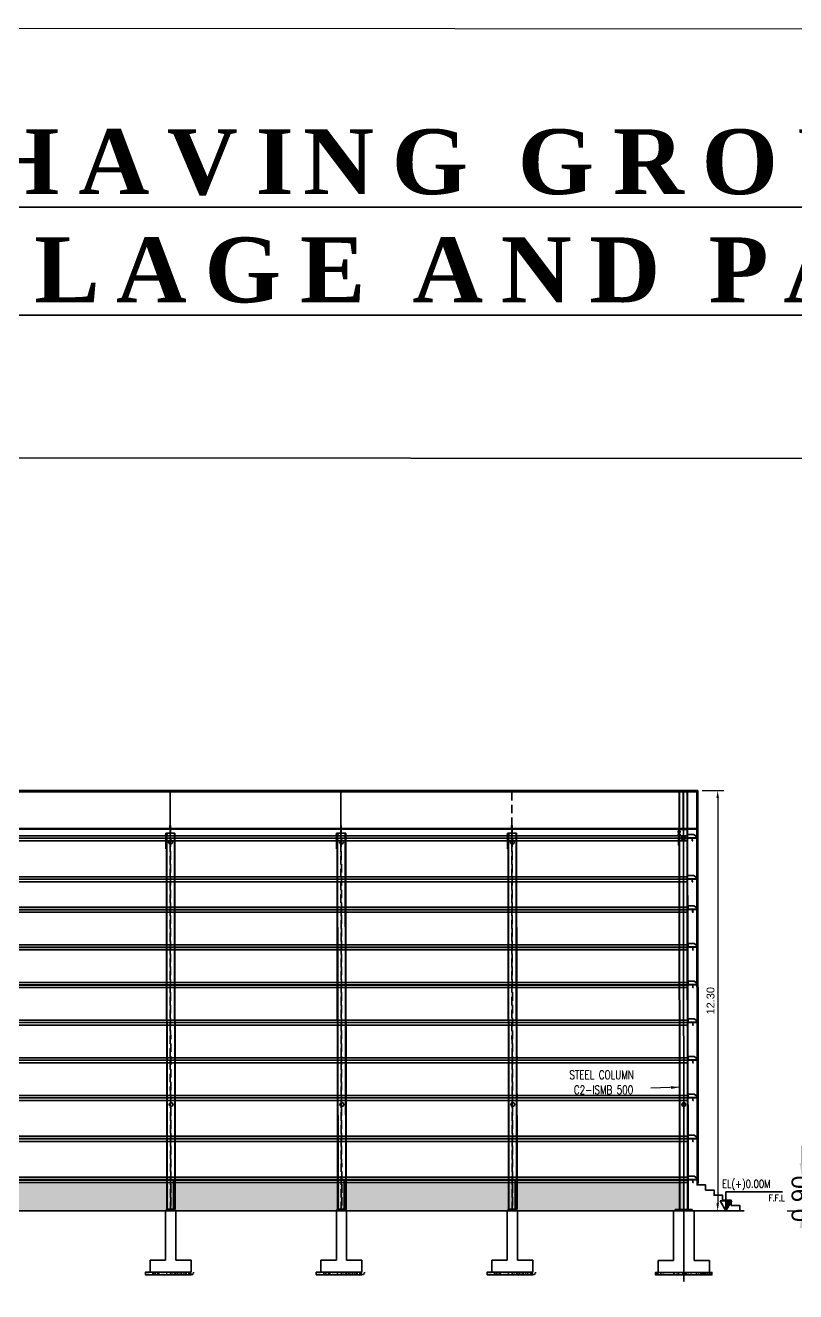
# Model space of a CAD drawing. Header units: metres. Extents: x -44 to 239, y -4 to 219.
# Drawn here: x 145.68 to 168.23, y 181.67 to 218.75 of the extents above; entities that cross this region are included whole.
import ezdxf

# ---------------------------------------------------------------- set-up
doc = ezdxf.new("R2010")
doc.units = ezdxf.units.M
doc.header["$MEASUREMENT"] = 0
for name, pattern in [('CENTER', [2, 1.25, -0.25, 0.25, -0.25]), ('CONTINOUS', [0]), ('CONTINUA', [0]), ('HIDDEN', [0.375, 0.25, -0.125])]:
    doc.linetypes.add(name, pattern=pattern)
for name, color, linetype in [('BLK_1_PLINTH_HEIGHT', 7, 'Continuous'), ('SHEET_1', 6, 'Continuous'), ('TEXT', 7, 'Continuous')]:
    doc.layers.add(name, color=color, linetype=linetype)
for name, color, linetype, lineweight in [('IS-SECTION MARK', 2, 'Continuous', 35), ('IS-TEXT', 4, 'Continuous', 25), ('IS-THIN LINES', 1, 'Continuous', 9), ('SS-ANNO-TEXT-T400', 4, 'Continuous', 40)]:
    doc.layers.add(name, color=color, linetype=linetype, lineweight=lineweight)
doc.styles.add('ROMANS', font='romans__.ttf', dxfattribs={"width": 0.75})
doc.styles.get("Standard").update_dxf_attribs({"font": 'arial.ttf'})
doc.styles.add('T250', font='romans.shx', dxfattribs={"width": 0.8, "height": 125})
doc.dimstyles.new('3 LINE', dxfattribs={"dimtxt": 0.23, "dimasz": 0.22, "dimexe": 0.18, "dimexo": 0.0625, "dimgap": 0.09, "dimtad": 1, "dimtoh": 1, "dimzin": 0, "dimdsep": 46, "dimtxsty": 'Standard', "dimcen": 0.09, "dimclrd": 256, "dimclre": 256, "dimazin": 0, "dimtfac": 1, "dimtofl": 0, "dimtmove": 2, "dimatfit": 3, "dimfxl": 0, "dimtolj": 1, "dimtzin": 0, "dimlwd": -1, "dimlwe": -1, "dimarcsym": 0})
doc.dimstyles.new('D 100', dxfattribs={"dimscale": 100, "dimtxt": 3, "dimasz": 2, "dimexe": 0.7, "dimexo": 0.7, "dimgap": 0.8, "dimtad": 1, "dimdec": 0, "dimdsep": 46, "dimtxsty": 'ROMANS', "dimblk": 'OBLIQUE', "dimcen": 2.5, "dimclrd": 1, "dimclre": 1, "dimclrt": 3, "dimadec": 3, "dimazin": 0, "dimtfac": 1, "dimtdec": 0, "dimtmove": 1, "dimatfit": 3, "dimfxl": 0, "dimlwd": -1, "dimlwe": -1, "dimarcsym": 0})

# ---------------------------------------------------------------- blocks, each defined once
blk = doc.blocks.new('LEVEL MARK')
at = {"layer": 'IS-SECTION MARK'}
blk.add_hatch(color=256, dxfattribs=at).paths.add_polyline_path([(1105, 400), (874, 400), (874, 0)])
for p, q in [((874, 742), (874, 0)), ((874, 742), (3086, 742)), ((643, 400), (1105, 400)), ((874, 0), (643, 400)), ((874, 0), (1105, 400))]:
    blk.add_line(p, q, dxfattribs=at)
at = {"layer": 'IS-THIN LINES', "lineweight": 9}
blk.add_line((1171, 0), (0, 0), dxfattribs=at)
at = {"layer": 'IS-TEXT', "color": 4, "style": 'T250', "width": 0.8}
for tag, p, height in [('LEVEL', (1237, 945), 300), ('DESCRIPTION', (1237, 378), 250)]:
    blk.add_attdef(tag, p, '', height=height, dxfattribs=at)
blk = doc.blocks.new('_OBLIQUE')
at = {"color": 0, "linetype": 'ByBlock'}
blk.add_line((-0.5, -0.5), (0.5, 0.5), dxfattribs=at)
blk = doc.blocks.new('*D657')
at = {"layer": 'BLK_1_PLINTH_HEIGHT', "ltscale": 400}
for p, q in [((168.426, 185.438), (168.426, 185.938)), ((168.426, 184.938), (168.606, 184.938)), ((167.976, 184.037), (168.606, 184.037)), ((168.426, 183.537), (168.426, 183.037))]:
    blk.add_line(p, q, dxfattribs=at)
for points in [[(168.342, 185.438), (168.509, 185.438), (168.426, 184.938)], [(168.342, 183.537), (168.509, 183.537), (168.426, 184.037)]]:
    blk.add_solid(points, dxfattribs=at)
at = {"layer": 'Defpoints', "color": 0, "ltscale": 400}
for p in [(168.426, 184.938), (168.426, 184.938), (165.227, 184.037)]:
    blk.add_point(p, dxfattribs=at)
at = {"layer": 'BLK_1_PLINTH_HEIGHT', "color": 0, "lineweight": 35, "ltscale": 400, "insert": (168.361, 184.392), "char_height": 0.5, "attachment_point": 5, "rotation": 90}
blk.add_mtext('\\A1;0.90', dxfattribs=at)
blk = doc.blocks.new('*D659')
for p, q in [((165.494, 196.342), (166.124, 196.342)), ((165.944, 196.122), (165.944, 184.257)), ((165.494, 184.037), (166.124, 184.037))]:
    blk.add_line(p, q)
for points in [[(165.907, 196.122), (165.981, 196.122), (165.944, 196.342)], [(165.907, 184.257), (165.981, 184.257), (165.944, 184.037)]]:
    blk.add_solid(points)
at = {"layer": 'Defpoints', "color": 0}
for p in [(136.77, 196.342, 0.002), (165.364, 184.037), (165.944, 184.037)]:
    blk.add_point(p, dxfattribs=at)
at = {"color": 0, "lineweight": 35, "insert": (165.736, 190.19), "char_height": 0.23, "attachment_point": 5, "rotation": 90}
blk.add_mtext('\\A1;12.30', dxfattribs=at)

msp = doc.modelspace()

# ---------------------------------------------------------------- hatches: boundary and pattern name
at = {"lineweight": 25}
h = msp.add_hatch(color=256, dxfattribs=at)
h.dxf.hatch_style = 1
h.paths.add_polyline_path([(149.92956, 195.29462), (149.91156, 195.29462), (149.91156, 195.31662), (149.92956, 195.31662)])
h = msp.add_hatch(color=256, dxfattribs=at)
h.dxf.hatch_style = 1
h.paths.add_polyline_path([(154.92956, 195.29462), (154.91156, 195.29462), (154.91156, 195.31662), (154.92956, 195.31662)])
h = msp.add_hatch(color=256, dxfattribs=at)
h.dxf.hatch_style = 1
h.paths.add_polyline_path([(159.92956, 195.29462), (159.91156, 195.29462), (159.91156, 195.31662), (159.92956, 195.31662)])
at = {"lineweight": 25, "ltscale": 0.5}
for points in [[(165.25323, 194.94782), (165.23523, 194.94782), (165.23523, 194.95822), (165.25323, 194.95822)], [(165.28523, 194.94782), (165.26723, 194.94782), (165.26723, 194.95822), (165.28523, 194.95822)], [(165.25323, 193.74782), (165.23523, 193.74782), (165.23523, 193.75822), (165.25323, 193.75822)], [(165.28523, 193.74782), (165.26723, 193.74782), (165.26723, 193.75822), (165.28523, 193.75822)], [(165.26509, 192.8581), (165.24709, 192.8581), (165.24709, 192.8685), (165.26509, 192.8685)], [(165.29709, 192.8581), (165.27909, 192.8581), (165.27909, 192.8685), (165.29709, 192.8685)], [(165.26626, 191.7556), (165.24826, 191.7556), (165.24826, 191.766), (165.26626, 191.766)], [(165.29826, 191.7556), (165.28026, 191.7556), (165.28026, 191.766), (165.29826, 191.766)], [(165.26626, 190.6531), (165.24826, 190.6531), (165.24826, 190.6635), (165.26626, 190.6635)], [(165.29826, 190.6531), (165.28026, 190.6531), (165.28026, 190.6635), (165.29826, 190.6635)], [(165.26625, 189.5531), (165.24825, 189.5531), (165.24825, 189.5635), (165.26625, 189.5635)], [(165.29825, 189.5531), (165.28025, 189.5531), (165.28025, 189.5635), (165.29825, 189.5635)], [(165.26626, 188.4481), (165.24826, 188.4481), (165.24826, 188.4585), (165.26626, 188.4585)], [(165.29826, 188.4481), (165.28026, 188.4481), (165.28026, 188.4585), (165.29826, 188.4585)], [(165.26626, 187.3481), (165.24826, 187.3481), (165.24826, 187.3585), (165.26626, 187.3585)], [(165.29826, 187.3481), (165.28026, 187.3481), (165.28026, 187.3585), (165.29826, 187.3585)], [(165.26626, 186.1481), (165.24826, 186.1481), (165.24826, 186.1585), (165.26626, 186.1585)], [(165.29826, 186.1481), (165.28026, 186.1481), (165.28026, 186.1585), (165.29826, 186.1585)], [(165.26626, 184.9481), (165.24826, 184.9481), (165.24826, 184.9585), (165.26626, 184.9585)], [(165.29826, 184.9481), (165.28026, 184.9481), (165.28026, 184.9585), (165.29826, 184.9585)]]:
    msp.add_hatch(color=256, dxfattribs=at).paths.add_polyline_path(points)
at = {"lineweight": 25}
h = msp.add_hatch(dxfattribs=at)
h.set_pattern_fill('AR-B816', color=256, scale=0.01)
h.set_pattern_definition([(0, (183.83461, 165.241), (0, 0.08), []), (90, (183.83461, 165.241), (-0.08, 0.08), [0.08, -0.08])])
h.paths.add_polyline_path([(129.40844, 184.0375), (129.40844, 185.2375)])
h.paths.add_polyline_path([(146.38789, 184.0375), (146.38789, 184.87146), (129.40844, 184.87146), (129.40844, 184.0375)])
h.paths.add_polyline_path([(146.38789, 184.87146), (146.38789, 184.0375), (164.95226, 184.0375), (164.95226, 184.87146)])
at = {"linetype": 'CONTINOUS', "lineweight": 25}
h = msp.add_hatch(dxfattribs=at)
h.set_pattern_fill('DOTS', color=256, scale=0.1)
h.set_pattern_definition([(0, (197.921227, 165.1419993), (0.003125, 0.00625), [0, -0.00625])])
h.paths.add_polyline_path([(164.95226, 184.0625), (165.20226, 184.0625), (165.22726, 184.0375), (164.95226, 184.0375)])
h.paths.add_polyline_path([(164.70226, 184.0625), (164.95226, 184.0625), (164.95226, 184.0375), (164.67726, 184.0375)])
at = {"lineweight": 25}
h = msp.add_hatch(dxfattribs=at)
h.set_pattern_fill('AR-CONC', color=256, scale=0.001)
h.set_pattern_definition([(50, (134.59893, 198.43985), (0.1821847, -0.0159391), [0.01905, -0.20955]), (355, (134.59893, 198.43985), (-0.0352434, 0.1910568), [0.01524, -0.1676406]), (100.45144, (134.61412, 198.43852), (0.1469412, 0.1751178), [0.01619, -0.1780902]), (46.1842, (134.59893, 198.49065), (0.271079, -0.0420423), [0.028575, -0.314325]), (96.6356, (134.62152, 198.48714), (0.237404, 0.247426), [0.024285, -0.2671356]), (351.1842, (134.59893, 198.49065), (0.237404, 0.247426), [0.02286, -0.2514597]), (21, (134.62433, 198.47795), (0.1516144, -0.1022652), [0.01905, -0.20955]), (326, (134.62433, 198.47795), (0.061802, 0.184188), [0.01524, -0.16764]), (71.45144, (134.63697, 198.46942), (0.2134164, 0.0819228), [0.01619, -0.17809]), (37.5, (134.598934, 198.439845), (0.0030886, 0.08455504), [0, -0.165608, 0, -0.17018, 0, -0.168275]), (7.5, (134.59893, 198.439845), (0.06681966, 0.10018057), [0, -0.097028, 0, -0.161798, 0, -0.064135]), (327.5, (134.54229, 198.439845), (0.1355906, -0.00572874), [0, -0.0635, 0, -0.19812, 0, -0.26289]), (317.5, (134.51689, 198.43985), (0.1481292, 0.0254265), [0, -0.08255, 0, -0.131572, 0, -0.18669])])
h.paths.add_polyline_path([(149.19744, 182.2443), (150.68544, 182.2443), (150.60994, 182.2443), (150.60994, 182.1693), (150.68544, 182.1693), (149.19744, 182.1693)])
h = msp.add_hatch(dxfattribs=at)
h.set_pattern_fill('AR-CONC', color=256, scale=0.001)
h.set_pattern_definition([(50, (139.59893, 198.43985), (0.1821847, -0.0159391), [0.01905, -0.20955]), (355, (139.59893, 198.43985), (-0.0352434, 0.1910568), [0.01524, -0.1676406]), (100.45144, (139.61412, 198.43852), (0.1469412, 0.1751178), [0.01619, -0.1780902]), (46.1842, (139.59893, 198.49065), (0.271079, -0.0420423), [0.028575, -0.314325]), (96.6356, (139.62152, 198.48714), (0.237404, 0.247426), [0.024285, -0.2671356]), (351.1842, (139.59893, 198.49065), (0.237404, 0.247426), [0.02286, -0.2514597]), (21, (139.62433, 198.47795), (0.1516144, -0.1022652), [0.01905, -0.20955]), (326, (139.62433, 198.47795), (0.061802, 0.184188), [0.01524, -0.16764]), (71.45144, (139.63697, 198.46942), (0.2134164, 0.0819228), [0.01619, -0.17809]), (37.5, (139.598934, 198.439845), (0.0030886, 0.08455504), [0, -0.165608, 0, -0.17018, 0, -0.168275]), (7.5, (139.59893, 198.439845), (0.06681966, 0.10018057), [0, -0.097028, 0, -0.161798, 0, -0.064135]), (327.5, (139.54229, 198.439845), (0.1355906, -0.00572874), [0, -0.0635, 0, -0.19812, 0, -0.26289]), (317.5, (139.51689, 198.43985), (0.1481292, 0.0254265), [0, -0.08255, 0, -0.131572, 0, -0.18669])])
h.paths.add_polyline_path([(154.19744, 182.2443), (155.68544, 182.2443), (155.60994, 182.2443), (155.60994, 182.1693), (155.68544, 182.1693), (154.19744, 182.1693)])
h = msp.add_hatch(dxfattribs=at)
h.set_pattern_fill('AR-CONC', color=256, scale=0.001)
h.set_pattern_definition([(50, (144.59893, 198.43985), (0.1821847, -0.0159391), [0.01905, -0.20955]), (355, (144.59893, 198.43985), (-0.0352434, 0.1910568), [0.01524, -0.1676406]), (100.45144, (144.61412, 198.43852), (0.1469412, 0.1751178), [0.01619, -0.1780902]), (46.1842, (144.59893, 198.49065), (0.271079, -0.0420423), [0.028575, -0.314325]), (96.6356, (144.62152, 198.48714), (0.237404, 0.247426), [0.024285, -0.2671356]), (351.1842, (144.59893, 198.49065), (0.237404, 0.247426), [0.02286, -0.2514597]), (21, (144.62433, 198.47795), (0.1516144, -0.1022652), [0.01905, -0.20955]), (326, (144.62433, 198.47795), (0.061802, 0.184188), [0.01524, -0.16764]), (71.45144, (144.63697, 198.46942), (0.2134164, 0.0819228), [0.01619, -0.17809]), (37.5, (144.598934, 198.439845), (0.0030886, 0.08455504), [0, -0.165608, 0, -0.17018, 0, -0.168275]), (7.5, (144.59893, 198.439845), (0.06681966, 0.10018057), [0, -0.097028, 0, -0.161798, 0, -0.064135]), (327.5, (144.54229, 198.439845), (0.1355906, -0.00572874), [0, -0.0635, 0, -0.19812, 0, -0.26289]), (317.5, (144.51689, 198.43985), (0.1481292, 0.0254265), [0, -0.08255, 0, -0.131572, 0, -0.18669])])
h.paths.add_polyline_path([(159.19744, 182.2443), (160.68544, 182.2443), (160.60994, 182.2443), (160.60994, 182.1693), (160.68544, 182.1693), (159.19744, 182.1693)])
h = msp.add_hatch(dxfattribs=at)
h.set_pattern_fill('AR-CONC', color=256, scale=0.001)
h.set_pattern_definition([(50, (137.53825, 198.43305), (0.1821847, -0.0159391), [0.01905, -0.20955]), (355, (137.53825, 198.43305), (-0.0352434, 0.1910568), [0.01524, -0.1676406]), (100.45144, (137.55343, 198.43172), (0.1469412, 0.17511775), [0.01619, -0.1780902]), (46.1842, (137.53825, 198.48385), (0.271079, -0.0420423), [0.028575, -0.314325]), (96.6356, (137.56084, 198.48034), (0.2374041, 0.2474261), [0.024285, -0.2671356]), (351.1842, (137.53825, 198.48385), (0.2374041, 0.2474261), [0.02286, -0.2514597]), (21, (137.56365, 198.47115), (0.1516144, -0.1022652), [0.01905, -0.20955]), (326, (137.56365, 198.47115), (0.061802, 0.184188), [0.01524, -0.16764]), (71.45144, (137.57628, 198.46263), (0.2134164, 0.0819228), [0.01619, -0.1780899]), (37.5, (137.53825, 198.43305), (0.0030886, 0.08455504), [0, -0.165608, 0, -0.17018, 0, -0.168275]), (7.5, (137.53825, 198.43305), (0.06681966, 0.10018057), [0, -0.097028, 0, -0.161798, 0, -0.064135]), (327.5, (137.481606, 198.43305), (0.1355906, -0.00572874), [0, -0.0635, 0, -0.19812, 0, -0.26289]), (317.5, (137.45621, 198.43305), (0.1481292, 0.0254265), [0, -0.08255, 0, -0.131572, 0, -0.18669])])
h.paths.add_polyline_path([(164.12666, 182.2375), (165.70166, 182.2375), (165.77666, 182.2375), (165.77666, 182.1625), (165.70166, 182.1625), (164.12666, 182.1625)])

# ---------------------------------------------------------------- linework, layer by layer
at = {"lineweight": 35}
for p, q in [((136.77042, 196.34177, 0.00223), (165.36423, 196.34177)), ((136.77042, 196.30177, 0.00223), (165.36423, 196.30177)), ((149.91756, 195.23777), (149.91756, 196.30177)), ((154.91756, 195.20908), (154.91756, 196.30177)), ((164.81423, 196.34177), (164.82726, 184.0825)), ((164.82707, 196.34177), (164.8401, 184.0825)), ((164.939, 196.34177, 0.00005), (164.93887, 195.2359, 0.00007)), ((165.06442, 184.0825), (165.05138, 196.34177)), ((165.06423, 196.34177), (165.07726, 184.0825)), ((165.33423, 196.34177), (165.34726, 184.8399)), ((165.36423, 196.34177), (165.37726, 184.8399)), ((129.14421, 195.02082, 0.00022), (165.06423, 195.02082, -0.00974)), ((165.33423, 195.20638), (145.28894, 195.21158, 0.00299)), ((145.31895, 195.23834, 0.00299), (165.36423, 195.23584)), ((149.85787, 195.04119), (149.76437, 195.04119)), ((149.79363, 195.09119), (149.79363, 194.63944)), ((149.80963, 195.09119), (149.79363, 195.09119)), ((149.80963, 195.09972), (149.82267, 184.085)), ((150.05963, 195.09972), (149.80963, 195.09972)), ((149.82248, 195.09972), (149.83551, 184.085)), ((149.91156, 195.23777), (149.91156, 195.31662)), ((149.91156, 195.25562), (149.91756, 195.25562)), ((150.05982, 184.085), (150.04679, 195.09972)), ((150.05963, 195.09972), (150.07267, 184.085)), ((150.05963, 194.96072), (150.05963, 195.06072)), ((154.85787, 195.04119), (154.76437, 195.04119)), ((154.79363, 195.09119), (154.79363, 194.63944)), ((154.80963, 195.09119), (154.79363, 195.09119)), ((154.80963, 195.09972), (154.82267, 184.085)), ((155.05963, 195.09972), (154.80963, 195.09972)), ((154.82248, 195.09972), (154.83551, 184.085)), ((154.91156, 195.20909), (154.91156, 195.31662)), ((154.91156, 195.25562), (154.91756, 195.25562)), ((155.05982, 184.085), (155.04679, 195.09972)), ((155.05963, 195.09972), (155.07267, 184.085)), ((155.05963, 194.96072), (155.05963, 195.06072)), ((159.85787, 195.04119), (159.76437, 195.04119)), ((159.79363, 195.09119), (159.79363, 194.63944)), ((159.80963, 195.09119), (159.79363, 195.09119)), ((159.80963, 195.09972), (159.82267, 184.085)), ((160.05963, 195.09972), (159.80963, 195.09972)), ((159.82248, 195.09972), (159.83551, 184.085)), ((159.91156, 195.25562), (159.91156, 195.31662)), ((159.91156, 195.25562), (159.91756, 195.25562)), ((159.91756, 195.25562), (159.91756, 195.31662)), ((160.05982, 184.085), (160.04679, 195.09972)), ((160.05963, 195.09972), (160.07267, 184.085)), ((160.05963, 194.96072), (160.05963, 195.06072)), ((164.86246, 195.13919), (164.76896, 195.13919)), ((164.86246, 195.04239), (164.76896, 195.04239)), ((164.81423, 195.19019), (164.79823, 195.19019)), ((164.79823, 195.18919), (164.79823, 194.73744)), ((165.06423, 195.20272), (164.81423, 195.20272)), ((165.06423, 194.95822), (165.06423, 195.05822)), ((165.06423, 195.05822), (165.23923, 195.05822)), ((165.23923, 195.05822), (165.31123, 195.00822)), ((165.31123, 195.00822), (165.31123, 194.95822)), ((129.14421, 194.95058, -0.04012), (165.06423, 194.95058, -0.04039)), ((129.14421, 194.94568, -0.04012), (165.06423, 194.94568, -0.04039)), ((129.14421, 194.87368, 0), (165.06423, 194.87368, -0.00993)), ((165.06423, 194.87118, -0.00993), (129.14421, 194.87118, 0)), ((149.85787, 194.94439), (149.76437, 194.94439)), ((149.77837, 194.78944), (149.83687, 194.78944)), ((149.77837, 194.68944), (149.83687, 194.68944)), ((149.79363, 194.63944), (149.82248, 194.63944)), ((154.85787, 194.94439), (154.76437, 194.94439)), ((154.77837, 194.78944), (154.83687, 194.78944)), ((154.77837, 194.68944), (154.83687, 194.68944)), ((154.79363, 194.63944), (154.82248, 194.63944)), ((159.85787, 194.94439), (159.76437, 194.94439)), ((159.77837, 194.78944), (159.83687, 194.78944)), ((159.77837, 194.68944), (159.83687, 194.68944)), ((159.79363, 194.63944), (159.82248, 194.63944)), ((164.78296, 194.88744), (164.84146, 194.88744)), ((164.78296, 194.78744), (164.84146, 194.78744)), ((164.79823, 194.73744), (164.82707, 194.73744)), ((165.31123, 194.95822), (165.06423, 194.95822)), ((129.14421, 193.82082, 0.00022), (165.06423, 193.82082, -0.00974)), ((165.06423, 193.81832, -0.00974), (129.14421, 193.81832, 0.00022)), ((129.14421, 193.75058, -0.04012), (165.06423, 193.75058, -0.04039)), ((129.14421, 193.74568, -0.04012), (165.06423, 193.74568, -0.04039)), ((129.14421, 193.67368, 0), (165.06423, 193.67368, -0.00993)), ((165.06423, 193.67118, -0.00993), (129.14421, 193.67118, 0)), ((150.05963, 193.76072), (150.05963, 193.86072)), ((155.05963, 193.76072), (155.05963, 193.86072)), ((160.05963, 193.76072), (160.05963, 193.86072)), ((165.06423, 193.75822), (165.06423, 193.85822)), ((165.06423, 193.85822), (165.23923, 193.85822)), ((165.31123, 193.75822), (165.06423, 193.75822)), ((165.23923, 193.85822), (165.31123, 193.80822)), ((165.31123, 193.80822), (165.31123, 193.75822)), ((129.15607, 192.9286, -0.0239), (165.07608, 192.9286, -0.03548)), ((165.07608, 192.9261, -0.03548), (129.15607, 192.9261, -0.0239)), ((129.15607, 192.85837, -0.06267), (165.07608, 192.85837, -0.06614)), ((129.15607, 192.85346, -0.06267), (165.07608, 192.85346, -0.06614)), ((129.15607, 192.78146, -0.02412), (165.07608, 192.78146, -0.03567)), ((165.07608, 192.77896, -0.03567), (129.15607, 192.77896, -0.02412)), ((165.07609, 192.8685, -0.03548), (165.07609, 192.9685, -0.03548)), ((165.07609, 192.9685, -0.03548), (165.25109, 192.9685, -0.03548)), ((165.32309, 192.8685, -0.03548), (165.07609, 192.8685, -0.03548)), ((165.25109, 192.9685, -0.03548), (165.32309, 192.9185, -0.03548)), ((165.32309, 192.9185, -0.03548), (165.32309, 192.8685, -0.03548)), ((129.15724, 191.8261, -0.01747), (165.07725, 191.8261, -0.02905)), ((165.07725, 191.8236, -0.02905), (129.15724, 191.8236, -0.01747)), ((129.15724, 191.75587, -0.05624), (165.07725, 191.75587, -0.0597)), ((129.15724, 191.75096, -0.05624), (165.07725, 191.75096, -0.0597)), ((129.15724, 191.67896, -0.01768), (165.07725, 191.67896, -0.02924)), ((165.07725, 191.67646, -0.02924), (129.15724, 191.67646, -0.01768)), ((165.07726, 191.766, -0.02905), (165.07726, 191.866, -0.02905)), ((165.07726, 191.866, -0.02905), (165.25226, 191.866, -0.02905)), ((165.32426, 191.766, -0.02905), (165.07726, 191.766, -0.02905)), ((165.25226, 191.866, -0.02905), (165.32426, 191.816, -0.02905)), ((165.32426, 191.816, -0.02905), (165.32426, 191.766, -0.02905)), ((129.15724, 190.7236, -0.01103), (165.07726, 190.7236, -0.02261)), ((165.07726, 190.7211, -0.02261), (129.15724, 190.7211, -0.01103)), ((129.15724, 190.65337, -0.0498), (165.07726, 190.65337, -0.05327)), ((129.15724, 190.64846, -0.0498), (165.07726, 190.64846, -0.05327)), ((129.15724, 190.57646, -0.01125), (165.07726, 190.57646, -0.0228)), ((165.07726, 190.57396, -0.0228), (129.15724, 190.57396, -0.01125)), ((165.07726, 190.6635, -0.02261), (165.07726, 190.7635, -0.02261)), ((165.07726, 190.7635, -0.02261), (165.25226, 190.7635, -0.02261)), ((165.32426, 190.6635, -0.02261), (165.07726, 190.6635, -0.02261)), ((165.25226, 190.7635, -0.02261), (165.32426, 190.7135, -0.02261)), ((165.32426, 190.7135, -0.02261), (165.32426, 190.6635, -0.02261)), ((129.17008, 189.6236, -0.0046), (165.07726, 189.6236, -0.01618)), ((165.07726, 189.6211, -0.01618), (129.17008, 189.6211, -0.0046)), ((129.17008, 189.55337, -0.04337), (165.07726, 189.55337, -0.04683)), ((129.17008, 189.54846, -0.04337), (165.07726, 189.54846, -0.04683)), ((129.17008, 189.47646, -0.00482), (165.07726, 189.47646, -0.01637)), ((165.07726, 189.47396, -0.01637), (129.17008, 189.47396, -0.00482)), ((165.07725, 189.5635, -0.01618), (165.07725, 189.6635, -0.01618)), ((165.07725, 189.6635, -0.01618), (165.25225, 189.6635, -0.01618)), ((165.32425, 189.5635, -0.01618), (165.07725, 189.5635, -0.01618)), ((165.25225, 189.6635, -0.01618), (165.32425, 189.6135, -0.01618)), ((165.32425, 189.6135, -0.01618), (165.32425, 189.5635, -0.01618)), ((132.35474, 188.5211, 0.00081), (165.07726, 188.5211, -0.00974)), ((165.07726, 188.5186, -0.00974), (132.35474, 188.5186, 0.00081)), ((132.35474, 188.45087, -0.03724), (165.07726, 188.45087, -0.04039)), ((132.35474, 188.44596, -0.03724), (165.07726, 188.44596, -0.04039)), ((132.35474, 188.37396, 0.00059), (165.07726, 188.37396, -0.00993)), ((165.07726, 188.37146, -0.00993), (132.35474, 188.37146, 0.00059)), ((150.07267, 188.461), (150.07267, 188.561)), ((155.07267, 188.461), (155.07267, 188.561)), ((160.07267, 188.461), (160.07267, 188.561)), ((165.07726, 188.4585), (165.07726, 188.5585)), ((165.07726, 188.5585), (165.25226, 188.5585)), ((165.32426, 188.4585), (165.07726, 188.4585)), ((165.25226, 188.5585), (165.32426, 188.5085)), ((165.32426, 188.5085), (165.32426, 188.4585)), ((132.35474, 187.4211, 0.00081), (165.07726, 187.4211, -0.00974)), ((165.07726, 187.4186, -0.00974), (132.35474, 187.4186, 0.00081)), ((132.35474, 187.35087, -0.03724), (165.07726, 187.35087, -0.04039)), ((132.35474, 187.34596, -0.03724), (165.07726, 187.34596, -0.04039)), ((132.35474, 187.27396, 0.00059), (165.07726, 187.27396, -0.00993)), ((165.07726, 187.27146, -0.00993), (132.35474, 187.27146, 0.00059)), ((150.07267, 187.361), (150.07267, 187.461)), ((155.07267, 187.361), (155.07267, 187.461)), ((160.07267, 187.361), (160.07267, 187.461)), ((165.07726, 187.3585), (165.07726, 187.4585)), ((165.07726, 187.4585), (165.25226, 187.4585)), ((165.32426, 187.3585), (165.07726, 187.3585)), ((165.25226, 187.4585), (165.32426, 187.4085)), ((165.32426, 187.4085), (165.32426, 187.3585)), ((132.35474, 186.2211, 0.00081), (165.07726, 186.2211, -0.00974)), ((165.07726, 186.2186, -0.00974), (132.35474, 186.2186, 0.00081)), ((132.35474, 186.15087, -0.03724), (165.07726, 186.15087, -0.04039)), ((132.35474, 186.14596, -0.03724), (165.07726, 186.14596, -0.04039)), ((150.07267, 186.161), (150.07267, 186.261)), ((155.07267, 186.161), (155.07267, 186.261)), ((160.07267, 186.161), (160.07267, 186.261)), ((165.07726, 186.1585), (165.07726, 186.2585)), ((165.07726, 186.2585), (165.25226, 186.2585)), ((165.32426, 186.1585), (165.07726, 186.1585)), ((165.25226, 186.2585), (165.32426, 186.2085)), ((165.32426, 186.2085), (165.32426, 186.1585)), ((132.35474, 186.07396, 0.00059), (165.07726, 186.07396, -0.00993)), ((165.07726, 186.07146, -0.00993), (132.35474, 186.07146, 0.00059)), ((132.35474, 185.0211, 0.00081), (164.8401, 185.0211, -0.00885)), ((164.8401, 185.0186, -0.00885), (132.35474, 185.0186, 0.00081)), ((145.78923, 185.0211, -0.00735), (164.8401, 185.0211, -0.00813)), ((164.8401, 185.0186, -0.00813), (145.78923, 185.0186, -0.00735)), ((150.07267, 184.961), (150.07267, 185.061)), ((155.07267, 184.961), (155.07267, 185.061)), ((160.07267, 184.961), (160.07267, 185.061)), ((164.82726, 185.0211, -0.00964), (165.07726, 185.0211, -0.00974)), ((165.07726, 185.0186, -0.00974), (164.82726, 185.0186, -0.00964)), ((165.07726, 184.9585), (165.07726, 185.0585)), ((165.07726, 185.0585), (165.25226, 185.0585)), ((165.25226, 185.0585), (165.32426, 185.0085)), ((165.32426, 185.0085), (165.32426, 184.9585)), ((132.35474, 184.95087, -0.03724), (164.8401, 184.95087, -0.04064)), ((132.35474, 184.94596, -0.03724), (164.8401, 184.94596, -0.04064)), ((132.35474, 184.87396, 0.00059), (164.82726, 184.87396, -0.00904)), ((164.82726, 184.87146, -0.00904), (132.35474, 184.87146, 0.00059)), ((145.78922, 184.87396, -0.00755), (164.82726, 184.87396, -0.00833)), ((164.82726, 184.87146, -0.00833), (145.78922, 184.87146, -0.00755)), ((145.78923, 184.95087, -0.04033), (164.8401, 184.95087, -0.04035)), ((145.78923, 184.94596, -0.04033), (164.8401, 184.94596, -0.04035)), ((150.01767, 184.04), (150.01767, 184.94)), ((155.01767, 184.04), (155.01767, 184.94)), ((160.01767, 184.04), (160.01767, 184.94)), ((164.82726, 184.95087, -0.04039), (165.07726, 184.95087, -0.04039)), ((164.82726, 184.94596, -0.04039), (165.07726, 184.94596, -0.04039)), ((164.82726, 184.87396, -0.00983), (165.07726, 184.87396, -0.00993)), ((165.07726, 184.87146, -0.00993), (164.82726, 184.87146, -0.00983)), ((165.06442, 184.0375), (165.06442, 184.9375)), ((165.32426, 184.9585), (165.07726, 184.9585)), ((149.81055, 184.0693), (149.78555, 184.0443)), ((149.81055, 184.0693), (149.81055, 184.0893)), ((150.06055, 184.0893), (149.81055, 184.0893)), ((149.81055, 184.0693), (149.81055, 184.0893)), ((150.06055, 184.0693), (149.81055, 184.0693)), ((149.81055, 184.0693), (150.06115, 184.0693)), ((149.83698, 184.0693), (149.83698, 184.0893)), ((149.84505, 184.0583), (149.84505, 184.10409)), ((149.85311, 184.0693), (149.85311, 184.0893)), ((150.05165, 184.0893), (149.93585, 184.0893)), ((150.03498, 184.0693), (150.03498, 184.0893)), ((150.04305, 184.0588), (150.04305, 184.10409)), ((150.05111, 184.0693), (150.05111, 184.0893)), ((150.06055, 184.0693), (150.06055, 184.0893)), ((150.06055, 184.0693), (150.08555, 184.0443)), ((154.81055, 184.0693), (154.78555, 184.0443)), ((154.81055, 184.0693), (154.81055, 184.0893)), ((155.06055, 184.0893), (154.81055, 184.0893)), ((154.81055, 184.0693), (154.81055, 184.0893)), ((155.06055, 184.0693), (154.81055, 184.0693)), ((154.81055, 184.0693), (155.06115, 184.0693)), ((154.83698, 184.0693), (154.83698, 184.0893)), ((154.84505, 184.0583), (154.84505, 184.10409)), ((154.85311, 184.0693), (154.85311, 184.0893)), ((155.05165, 184.0893), (154.93585, 184.0893)), ((155.03498, 184.0693), (155.03498, 184.0893)), ((155.04305, 184.0588), (155.04305, 184.10409)), ((155.05111, 184.0693), (155.05111, 184.0893)), ((155.06055, 184.0693), (155.06055, 184.0893)), ((155.06055, 184.0693), (155.08555, 184.0443)), ((159.81055, 184.0693), (159.78555, 184.0443)), ((159.81055, 184.0693), (159.81055, 184.0893)), ((160.06055, 184.0893), (159.81055, 184.0893)), ((159.81055, 184.0693), (159.81055, 184.0893)), ((160.06055, 184.0693), (159.81055, 184.0693)), ((159.81055, 184.0693), (160.06115, 184.0693)), ((159.83698, 184.0693), (159.83698, 184.0893)), ((159.84505, 184.0583), (159.84505, 184.10409)), ((159.85311, 184.0693), (159.85311, 184.0893)), ((160.05165, 184.0893), (159.93585, 184.0893)), ((160.03498, 184.0693), (160.03498, 184.0893)), ((160.04305, 184.0588), (160.04305, 184.10409)), ((160.05111, 184.0693), (160.05111, 184.0893)), ((160.06055, 184.0693), (160.06055, 184.0893)), ((160.06055, 184.0693), (160.08555, 184.0443)), ((164.70226, 184.0625), (164.67726, 184.0375)), ((164.70226, 184.0625), (164.70226, 184.0825)), ((165.20226, 184.0825), (164.70226, 184.0825)), ((164.70226, 184.0625), (164.70226, 184.0825)), ((165.20226, 184.0625), (164.70226, 184.0625)), ((164.70226, 184.0625), (165.20286, 184.0625)), ((164.7542, 184.0625), (164.7542, 184.0825)), ((164.76226, 184.06694), (164.76226, 184.09729)), ((164.77032, 184.0625), (164.77032, 184.0825)), ((165.08086, 184.0825), (164.86506, 184.0825)), ((165.1342, 184.0625), (165.1342, 184.0825)), ((165.14226, 184.06694), (165.14226, 184.09729)), ((165.15032, 184.0625), (165.15032, 184.0825)), ((165.20226, 184.0625), (165.20226, 184.0825)), ((165.20226, 184.0625), (165.22726, 184.0375))]:
    msp.add_line(p, q, dxfattribs=at)
at = {"linetype": 'HIDDEN', "lineweight": 35}
for p, q in [((149.9176, 196.30177), (149.93005, 184.0893)), ((154.9176, 196.30177), (154.93005, 184.0893)), ((159.9176, 196.30177), (159.93005, 184.0893)), ((149.92955, 195.31662), (149.94205, 184.0893)), ((154.92955, 195.31662), (154.94205, 184.0893)), ((159.92955, 195.31662), (159.94205, 184.0893))]:
    msp.add_line(p, q, dxfattribs=at)
at = {"lineweight": 35, "ltscale": 0.075}
for p, q in [((164.95226, 181.97486), (164.93923, 196.34177)), ((150.06267, 184.94), (149.83267, 184.94)), ((150.05982, 184.04), (150.05982, 184.94)), ((155.06267, 184.94), (154.83267, 184.94)), ((155.05982, 184.04), (155.05982, 184.94)), ((160.06267, 184.94), (159.83267, 184.94)), ((160.05982, 184.04), (160.05982, 184.94)), ((164.82726, 184.9375), (165.06442, 184.9375)), ((165.06442, 184.9375), (165.06442, 184.0375)), ((127.48281, 184.0375), (166.71748, 184.0375)), ((165.06442, 184.0375), (129.17008, 184.0375))]:
    msp.add_line(p, q, dxfattribs=at)
at = {"linetype": 'CENTER', "lineweight": 35, "ltscale": 0.005}
for p, q in [((165.24423, 194.96822), (165.24423, 194.93782)), ((165.27623, 194.96822), (165.27623, 194.93782)), ((165.24423, 193.76822), (165.24423, 193.73782)), ((165.27623, 193.76822), (165.27623, 193.73782)), ((165.25609, 192.8785, -0.03548), (165.25609, 192.8481, -0.03548)), ((165.28809, 192.8785, -0.03548), (165.28809, 192.8481, -0.03548)), ((165.25726, 191.776, -0.02905), (165.25726, 191.7456, -0.02905)), ((165.28926, 191.776, -0.02905), (165.28926, 191.7456, -0.02905)), ((165.25726, 190.6735, -0.02261), (165.25726, 190.6431, -0.02261)), ((165.28926, 190.6735, -0.02261), (165.28926, 190.6431, -0.02261)), ((165.25725, 189.5735, -0.01618), (165.25725, 189.5431, -0.01618)), ((165.28925, 189.5735, -0.01618), (165.28925, 189.5431, -0.01618)), ((165.25726, 188.4685), (165.25726, 188.4381)), ((165.28926, 188.4685), (165.28926, 188.4381)), ((165.25726, 187.3685), (165.25726, 187.3381)), ((165.28926, 187.3685), (165.28926, 187.3381)), ((165.25726, 186.1685), (165.25726, 186.1381)), ((165.28926, 186.1685), (165.28926, 186.1381)), ((165.25726, 184.9685), (165.25726, 184.9381)), ((165.28926, 184.9685), (165.28926, 184.9381))]:
    msp.add_line(p, q, dxfattribs=at)
at = {"linetype": 'Continuous', "lineweight": 35}
for p, q in [((150.08555, 184.0443), (149.78555, 184.0443)), ((149.78555, 184.0443), (149.78555, 183.7443)), ((150.08555, 182.5943), (150.08555, 184.0443)), ((155.08555, 184.0443), (154.78555, 184.0443)), ((154.78555, 184.0443), (154.78555, 183.7443)), ((155.08555, 182.5943), (155.08555, 184.0443)), ((160.08555, 184.0443), (159.78555, 184.0443)), ((159.78555, 184.0443), (159.78555, 183.7443)), ((160.08555, 182.5943), (160.08555, 184.0443)), ((165.25226, 184.0375), (164.65226, 184.0375)), ((164.65226, 184.0375), (164.65226, 183.7375)), ((165.25226, 182.5875), (165.25226, 184.0375)), ((149.78555, 183.7813), (149.78555, 182.5943)), ((154.78555, 183.7813), (154.78555, 182.5943)), ((159.78555, 183.7813), (159.78555, 182.5943)), ((164.65226, 183.7745), (164.65226, 182.5875)), ((149.33494, 182.2443), (149.33494, 182.5943)), ((149.33494, 182.5943), (149.78555, 182.5943)), ((150.08555, 182.5943), (150.53494, 182.5943)), ((150.53494, 182.5943), (150.53494, 182.2443)), ((154.33494, 182.2443), (154.33494, 182.5943)), ((154.33494, 182.5943), (154.78555, 182.5943)), ((155.08555, 182.5943), (155.53494, 182.5943)), ((155.53494, 182.5943), (155.53494, 182.2443)), ((159.33494, 182.2443), (159.33494, 182.5943)), ((159.33494, 182.5943), (159.78555, 182.5943)), ((160.08555, 182.5943), (160.53494, 182.5943)), ((160.53494, 182.5943), (160.53494, 182.2443)), ((164.20166, 182.2375), (164.20166, 182.5875)), ((164.20166, 182.5875), (164.65226, 182.5875)), ((165.25226, 182.5875), (165.70166, 182.5875)), ((165.70166, 182.5875), (165.70166, 182.2375)), ((150.53494, 182.2443), (149.27244, 182.2443)), ((155.53494, 182.2443), (154.27244, 182.2443)), ((160.53494, 182.2443), (159.27244, 182.2443)), ((165.70166, 182.2375), (164.20166, 182.2375))]:
    msp.add_line(p, q, dxfattribs=at)
at = {"lineweight": 35}
for points, const_width in [([(149.79363, 195.04119), (149.82248, 195.04119)], 0.016), ([(154.79363, 195.04119), (154.82248, 195.04119)], 0.016), ([(159.79363, 195.04119), (159.82248, 195.04119)], 0.016), ([(164.79823, 195.13919), (164.82707, 195.13919)], 0.016), ([(164.79823, 195.04239), (164.82707, 195.04239)], 0.016), ([(149.79363, 194.94439), (149.82248, 194.94439)], 0.016), ([(149.79363, 194.78944), (149.82248, 194.78944)], 0.016), ([(149.79363, 194.68944), (149.82248, 194.68944)], 0.016), ([(154.79363, 194.94439), (154.82248, 194.94439)], 0.016), ([(154.79363, 194.78944), (154.82248, 194.78944)], 0.016), ([(154.79363, 194.68944), (154.82248, 194.68944)], 0.016), ([(159.79363, 194.94439), (159.82248, 194.94439)], 0.016), ([(159.79363, 194.78944), (159.82248, 194.78944)], 0.016), ([(159.79363, 194.68944), (159.82248, 194.68944)], 0.016), ([(164.79823, 194.88744), (164.82707, 194.88744)], 0.016), ([(164.79823, 194.78744), (164.82707, 194.78744)], 0.016), ([(165.34726, 185.0095), (165.34726, 184.8655), (165.07049, 184.8655), (165.07049, 184.8155)], 0.005)]:
    msp.add_lwpolyline(points, dxfattribs=dict(at, const_width=const_width))
for points, elevation in [([(149.92956, 195.29462), (149.91156, 195.29462), (149.91156, 195.31662), (149.92956, 195.31662)], -0.00299), ([(154.92956, 195.29462), (154.91156, 195.29462), (154.91156, 195.31662), (154.92956, 195.31662)], -0.00299), ([(159.92956, 195.29462), (159.91156, 195.29462), (159.91156, 195.31662), (159.92956, 195.31662)], -0.00299), ([(165.32309, 192.8605), (165.07609, 192.8605), (165.07609, 192.8685), (165.32309, 192.8685)], -0.03548), ([(165.32426, 191.758), (165.07726, 191.758), (165.07726, 191.766), (165.32426, 191.766)], -0.02905), ([(165.32426, 190.6555), (165.07726, 190.6555), (165.07726, 190.6635), (165.32426, 190.6635)], -0.02261), ([(165.32425, 189.5555), (165.07725, 189.5555), (165.07725, 189.5635), (165.32425, 189.5635)], -0.01618)]:
    msp.add_lwpolyline(points, close=True, dxfattribs=dict(at, elevation=elevation))
for points in [[(165.22073, 194.87122), (165.20423, 194.87122, -0.41421356), (165.19923, 194.87622), (165.19923, 194.94522, -0.41421356), (165.20423, 194.95022), (165.32683, 194.95022, 0.41421356), (165.33183, 194.95522), (165.33183, 195.01342, 0.41421356), (165.32683, 195.01842), (165.31273, 195.01842), (165.31273, 195.02082), (165.32683, 195.02082, -0.41421356), (165.33423, 195.01342), (165.33423, 194.95522, -0.41421356), (165.32683, 194.94782), (165.20423, 194.94782, 0.41421356), (165.20163, 194.94522), (165.20163, 194.87622, 0.41421356), (165.20423, 194.87362), (165.22073, 194.87362)], [(165.22073, 193.67122), (165.20423, 193.67122, -0.41421356), (165.19923, 193.67622), (165.19923, 193.74522, -0.41421356), (165.20423, 193.75022), (165.32683, 193.75022, 0.41421356), (165.33183, 193.75522), (165.33183, 193.81342, 0.41421356), (165.32683, 193.81842), (165.31273, 193.81842), (165.31273, 193.82082), (165.32683, 193.82082, -0.41421356), (165.33423, 193.81342), (165.33423, 193.75522, -0.41421356), (165.32683, 193.74782), (165.20423, 193.74782, 0.41421356), (165.20163, 193.74522), (165.20163, 193.67622, 0.41421356), (165.20423, 193.67362), (165.22073, 193.67362)], [(165.23376, 188.3715), (165.21726, 188.3715, -0.41421356), (165.21226, 188.3765), (165.21226, 188.4455, -0.41421356), (165.21726, 188.4505), (165.33986, 188.4505, 0.41421356), (165.34486, 188.4555), (165.34486, 188.5137, 0.41421356), (165.33986, 188.5187), (165.32576, 188.5187), (165.32576, 188.5211), (165.33986, 188.5211, -0.41421356), (165.34726, 188.5137), (165.34726, 188.4555, -0.41421356), (165.33986, 188.4481), (165.21726, 188.4481, 0.41421356), (165.21466, 188.4455), (165.21466, 188.3765, 0.41421356), (165.21726, 188.3739), (165.23376, 188.3739)], [(165.23376, 187.2715), (165.21726, 187.2715, -0.41421356), (165.21226, 187.2765), (165.21226, 187.3455, -0.41421356), (165.21726, 187.3505), (165.33986, 187.3505, 0.41421356), (165.34486, 187.3555), (165.34486, 187.4137, 0.41421356), (165.33986, 187.4187), (165.32576, 187.4187), (165.32576, 187.4211), (165.33986, 187.4211, -0.41421356), (165.34726, 187.4137), (165.34726, 187.3555, -0.41421356), (165.33986, 187.3481), (165.21726, 187.3481, 0.41421356), (165.21466, 187.3455), (165.21466, 187.2765, 0.41421356), (165.21726, 187.2739), (165.23376, 187.2739)], [(165.23376, 186.0715), (165.21726, 186.0715, -0.41421356), (165.21226, 186.0765), (165.21226, 186.1455, -0.41421356), (165.21726, 186.1505), (165.33986, 186.1505, 0.41421356), (165.34486, 186.1555), (165.34486, 186.2137, 0.41421356), (165.33986, 186.2187), (165.32576, 186.2187), (165.32576, 186.2211), (165.33986, 186.2211, -0.41421356), (165.34726, 186.2137), (165.34726, 186.1555, -0.41421356), (165.33986, 186.1481), (165.21726, 186.1481, 0.41421356), (165.21466, 186.1455), (165.21466, 186.0765, 0.41421356), (165.21726, 186.0739), (165.23376, 186.0739)], [(165.23376, 184.8715), (165.21726, 184.8715, -0.41421356), (165.21226, 184.8765), (165.21226, 184.9455, -0.41421356), (165.21726, 184.9505), (165.33986, 184.9505, 0.41421356), (165.34486, 184.9555), (165.34486, 185.0137, 0.41421356), (165.33986, 185.0187), (165.32576, 185.0187), (165.32576, 185.0211), (165.33986, 185.0211, -0.41421356), (165.34726, 185.0137), (165.34726, 184.9555, -0.41421356), (165.33986, 184.9481), (165.21726, 184.9481, 0.41421356), (165.21466, 184.9455), (165.21466, 184.8765, 0.41421356), (165.21726, 184.8739), (165.23376, 184.8739)]]:
    msp.add_lwpolyline(points, format="xyb", close=True, dxfattribs=at)
for points in [[(165.31123, 194.95022), (165.06423, 194.95022), (165.06423, 194.95822), (165.31123, 194.95822)], [(165.31123, 193.75022), (165.06423, 193.75022), (165.06423, 193.75822), (165.31123, 193.75822)], [(165.32426, 188.4505), (165.07726, 188.4505), (165.07726, 188.4585), (165.32426, 188.4585)], [(165.32426, 187.3505), (165.07726, 187.3505), (165.07726, 187.3585), (165.32426, 187.3585)], [(165.32426, 186.1505), (165.07726, 186.1505), (165.07726, 186.1585), (165.32426, 186.1585)], [(165.32426, 184.9505), (165.07726, 184.9505), (165.07726, 184.9585), (165.32426, 184.9585)]]:
    msp.add_lwpolyline(points, close=True, dxfattribs=at)
at = {"lineweight": 35, "ltscale": 0.5}
for points in [[(165.25323, 194.94782), (165.23523, 194.94782), (165.23523, 194.95822), (165.25323, 194.95822)], [(165.28523, 194.94782), (165.26723, 194.94782), (165.26723, 194.95822), (165.28523, 194.95822)], [(165.25323, 193.74782), (165.23523, 193.74782), (165.23523, 193.75822), (165.25323, 193.75822)], [(165.28523, 193.74782), (165.26723, 193.74782), (165.26723, 193.75822), (165.28523, 193.75822)], [(165.26626, 188.4481), (165.24826, 188.4481), (165.24826, 188.4585), (165.26626, 188.4585)], [(165.29826, 188.4481), (165.28026, 188.4481), (165.28026, 188.4585), (165.29826, 188.4585)], [(165.26626, 187.3481), (165.24826, 187.3481), (165.24826, 187.3585), (165.26626, 187.3585)], [(165.29826, 187.3481), (165.28026, 187.3481), (165.28026, 187.3585), (165.29826, 187.3585)], [(165.26626, 186.1481), (165.24826, 186.1481), (165.24826, 186.1585), (165.26626, 186.1585)], [(165.29826, 186.1481), (165.28026, 186.1481), (165.28026, 186.1585), (165.29826, 186.1585)], [(165.26626, 184.9481), (165.24826, 184.9481), (165.24826, 184.9585), (165.26626, 184.9585)], [(165.29826, 184.9481), (165.28026, 184.9481), (165.28026, 184.9585), (165.29826, 184.9585)]]:
    msp.add_lwpolyline(points, close=True, dxfattribs=at)
at = {"lineweight": 35}
for points, elevation in [([(165.23259, 192.7815), (165.21609, 192.7815, -0.41421356), (165.21109, 192.7865), (165.21109, 192.8555, -0.41421356), (165.21609, 192.8605), (165.33869, 192.8605, 0.41421356), (165.34369, 192.8655), (165.34369, 192.9237, 0.41421356), (165.33869, 192.9287), (165.32459, 192.9287), (165.32459, 192.9311), (165.33869, 192.9311, -0.41421356), (165.34609, 192.9237), (165.34609, 192.8655, -0.41421356), (165.33869, 192.8581), (165.21609, 192.8581, 0.41421356), (165.21349, 192.8555), (165.21349, 192.7865, 0.41421356), (165.21609, 192.7839), (165.23259, 192.7839)], -0.03548), ([(165.23376, 191.679), (165.21726, 191.679, -0.41421356), (165.21226, 191.684), (165.21226, 191.753, -0.41421356), (165.21726, 191.758), (165.33986, 191.758, 0.41421356), (165.34486, 191.763), (165.34486, 191.8212, 0.41421356), (165.33986, 191.8262), (165.32576, 191.8262), (165.32576, 191.8286), (165.33986, 191.8286, -0.41421356), (165.34726, 191.8212), (165.34726, 191.763, -0.41421356), (165.33986, 191.7556), (165.21726, 191.7556, 0.41421356), (165.21466, 191.753), (165.21466, 191.684, 0.41421356), (165.21726, 191.6814), (165.23376, 191.6814)], -0.02905), ([(165.23376, 190.5765), (165.21726, 190.5765, -0.41421356), (165.21226, 190.5815), (165.21226, 190.6505, -0.41421356), (165.21726, 190.6555), (165.33986, 190.6555, 0.41421356), (165.34486, 190.6605), (165.34486, 190.7187, 0.41421356), (165.33986, 190.7237), (165.32576, 190.7237), (165.32576, 190.7261), (165.33986, 190.7261, -0.41421356), (165.34726, 190.7187), (165.34726, 190.6605, -0.41421356), (165.33986, 190.6531), (165.21726, 190.6531, 0.41421356), (165.21466, 190.6505), (165.21466, 190.5815, 0.41421356), (165.21726, 190.5789), (165.23376, 190.5789)], -0.02261), ([(165.23375, 189.4765), (165.21725, 189.4765, -0.41421356), (165.21225, 189.4815), (165.21225, 189.5505, -0.41421356), (165.21725, 189.5555), (165.33985, 189.5555, 0.41421356), (165.34485, 189.5605), (165.34485, 189.6187, 0.41421356), (165.33985, 189.6237), (165.32575, 189.6237), (165.32575, 189.6261), (165.33985, 189.6261, -0.41421356), (165.34725, 189.6187), (165.34725, 189.5605, -0.41421356), (165.33985, 189.5531), (165.21725, 189.5531, 0.41421356), (165.21465, 189.5505), (165.21465, 189.4815, 0.41421356), (165.21725, 189.4789), (165.23375, 189.4789)], -0.01618)]:
    msp.add_lwpolyline(points, format="xyb", close=True, dxfattribs=dict(at, elevation=elevation))
at = {"lineweight": 35, "ltscale": 0.5}
for points, elevation in [([(165.26509, 192.8581), (165.24709, 192.8581), (165.24709, 192.8685), (165.26509, 192.8685)], -0.03548), ([(165.29709, 192.8581), (165.27909, 192.8581), (165.27909, 192.8685), (165.29709, 192.8685)], -0.03548), ([(165.26626, 191.7556), (165.24826, 191.7556), (165.24826, 191.766), (165.26626, 191.766)], -0.02905), ([(165.29826, 191.7556), (165.28026, 191.7556), (165.28026, 191.766), (165.29826, 191.766)], -0.02905), ([(165.26626, 190.6531), (165.24826, 190.6531), (165.24826, 190.6635), (165.26626, 190.6635)], -0.02261), ([(165.29826, 190.6531), (165.28026, 190.6531), (165.28026, 190.6635), (165.29826, 190.6635)], -0.02261), ([(165.26625, 189.5531), (165.24825, 189.5531), (165.24825, 189.5635), (165.26625, 189.5635)], -0.01618), ([(165.29825, 189.5531), (165.28025, 189.5531), (165.28025, 189.5635), (165.29825, 189.5635)], -0.01618)]:
    msp.add_lwpolyline(points, close=True, dxfattribs=dict(at, elevation=elevation))
at = {"lineweight": 35, "ltscale": 0.075, "elevation": 0.00294}
msp.add_lwpolyline([(132.35474, 184.9375), (164.8401, 184.9375)], dxfattribs=at)
at = {"lineweight": 35, "ltscale": 0.075}
msp.add_lwpolyline([(145.78923, 184.9375), (164.8401, 184.9375)], dxfattribs=at)
at = {"lineweight": 35}
msp.add_lwpolyline([(166.58986, 184.0375), (166.58986, 184.1981), (166.33986, 184.1981), (166.33986, 184.3481), (166.08986, 184.3481), (166.08986, 184.4981), (165.83986, 184.4981), (165.83986, 184.6481), (165.58986, 184.6481), (165.58986, 184.7981), (165.33986, 184.7981), (165.33986, 184.9481)], dxfattribs=at)
at = {"linetype": 'Continuous', "lineweight": 35, "elevation": -0.00299}
for points in [[(149.27244, 182.2443), (149.19744, 182.2443), (149.19744, 182.1693), (150.53494, 182.1693), (149.93, 182.1668), (149.93, 182.2418), (150.53494, 182.2443)], [(154.27244, 182.2443), (154.19744, 182.2443), (154.19744, 182.1693), (155.53494, 182.1693), (154.93, 182.1668), (154.93, 182.2418), (155.53494, 182.2443)], [(159.27244, 182.2443), (159.19744, 182.2443), (159.19744, 182.1693), (160.53494, 182.1693), (159.93, 182.1668), (159.93, 182.2418), (160.53494, 182.2443)]]:
    msp.add_lwpolyline(points, dxfattribs=at)
at = {"linetype": 'Continuous', "lineweight": 35}
msp.add_lwpolyline([(164.20166, 182.2375), (164.12666, 182.2375), (164.12666, 182.1625), (165.70166, 182.1625), (165.77666, 182.1625), (165.77666, 182.2375), (165.70166, 182.2375)], dxfattribs=at)
at = {"lineweight": 35}
for centre, radius in [((164.93923, 194.94894), 0.05715), ((164.93923, 194.94894), 0.05515), ((149.93463, 194.83872), 0.05715), ((149.93463, 194.83872), 0.05515), ((154.93463, 194.83872), 0.05715), ((154.93463, 194.83872), 0.05515), ((159.93463, 194.83872), 0.05715), ((159.93463, 194.83872), 0.05515), ((149.94767, 187.1535), 0.05715), ((149.94767, 187.1535), 0.05515), ((154.94767, 187.1535), 0.05715), ((154.94767, 187.1535), 0.05515), ((159.94767, 187.1535), 0.05715), ((159.94767, 187.1535), 0.05515), ((164.95226, 187.151), 0.05715), ((164.95226, 187.151), 0.05515)]:
    msp.add_circle(centre, radius, dxfattribs=at)
at = {"layer": 'SHEET_1', "color": 6}
msp.add_lwpolyline([(-43.94967, 218.74522), (239.12805, 218.61655), (238.8898, -3.66643), (-44.18793, -3.53776)], close=True, dxfattribs=at)
at = {"layer": 'TEXT', "color": 7, "linetype": 'CONTINUA', "lineweight": 35}
msp.add_line((-43.96303, 206.28808), (239.11451, 205.98467), dxfattribs=at)

# ---------------------------------------------------------------- block references
at = {"lineweight": 35}
ref = msp.add_blockref('LEVEL MARK', (165.53083, 184.0375), dxfattribs=dict(at, xscale=0.00075, yscale=0.00075, zscale=0.00075))
ref.add_attrib('LEVEL', 'EL(+)0.00M', (166.06977, 184.7179), dxfattribs={"layer": 'SS-ANNO-TEXT-T400', "height": 0.225, "style": 'T250', "width": 0.8})
ref.add_attrib('DESCRIPTION', 'F.F.L', (167.43525, 184.32081), dxfattribs={"layer": 'IS-TEXT', "color": 4, "height": 0.1875, "style": 'T250', "width": 0.8})

# ---------------------------------------------------------------- texts
at = {"lineweight": 35, "char_height": 0.25, "attachment_point": 8, "style": 'ROMANS'}
for s, insert in [('STEEL COLUMN ', (162.5493, 187.89646, 0.29213)), ('C2-ISMB 500', (162.60394, 187.45458))]:
    msp.add_mtext(s, dxfattribs=dict(at, insert=insert))
at = {"layer": 'TEXT', "color": 7, "linetype": 'CONTINUA', "lineweight": 35, "insert": (-41.70559, 209.45212), "char_height": 1.9, "width": 281.0747823, "attachment_point": 4}
msp.add_mtext('\\A1;{\\fTimes New Roman|b1|i0|c0|p18;\\T1.25;\\L\\C256;PLAN SHOWING THE PROPOSED CONSTRUCTION OF COMMERCIAL BUILDING (BLOCK:1 - WARE HOUSE HAVING GROUND FLOOR P.E.B. BUILDING & BLOCK:2-MARRIAGE HALL HAVING STILT+F.F+S.F R.C.C BUILDING) IN R.S.NO:111/1B2 AT OMANTHUR VILLAGE AND PANCHAYAT, TINDIVANAM TALUK, VILLUPURAM DISTRICT.  \\H1.83875x; \\H0.54385x;\\P \\H1.55628x; }', dxfattribs=at)

# ---------------------------------------------------------------- dimensions: what is measured, and where the dimension line sits
at = {"lineweight": 35}
dim = msp.add_linear_dim(base=(165.94401, 184.0375), p1=(136.77042, 196.34177, 0.00223), p2=(165.36423, 184.0375), angle=90, dimstyle='3 LINE', dxfattribs=at)
dim.commit()
dim.dimension.update_dxf_attribs({"geometry": '*D659', "text_midpoint": (165.7365, 190.18963)})
at = {"layer": 'BLK_1_PLINTH_HEIGHT', "lineweight": 35, "ltscale": 400}
dim = msp.add_linear_dim(base=(168.42557, 184.9376), p1=(165.22726, 184.0375), p2=(168.42557, 184.9376), angle=90, dimstyle='3 LINE', override={"dimtxt": 0.5, "dimasz": 0.5}, dxfattribs=at)
dim.commit()
dim.dimension.update_dxf_attribs({"geometry": '*D657', "text_midpoint": (168.3611, 184.39249), "dimtype": 160})

# ---------------------------------------------------------------- leaders
at = {"lineweight": 35}
msp.add_leader([(164.82726, 187.657, 0.12606), (163.99043, 187.63354, 0.12606)], dimstyle='D 100', override={"dimasz": 0.0025}, dxfattribs=at)

doc.saveas('drawing.dxf')
